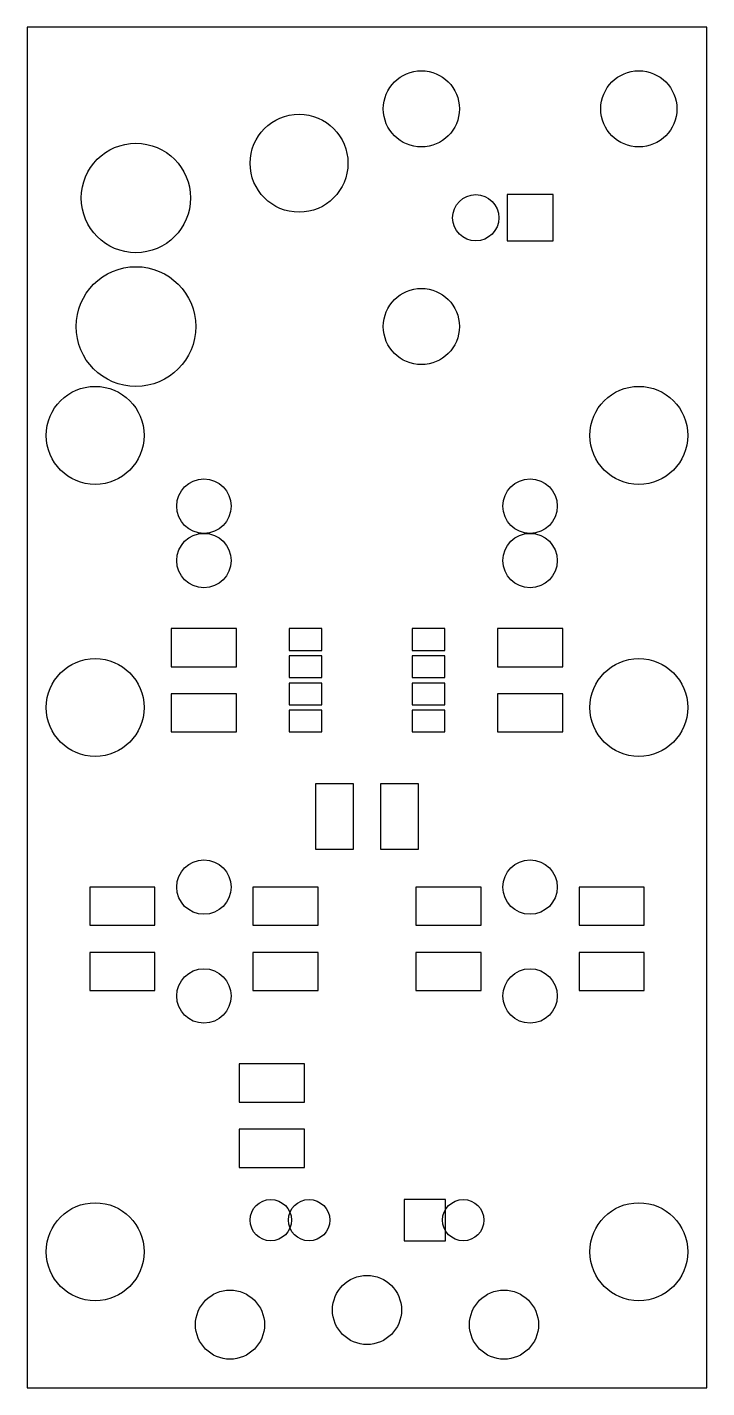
# Model space of a CAD drawing. Header units: inches. Extents: x 0 to 1.25, y 0 to 2.5.
import ezdxf

# ---------------------------------------------------------------- set-up
doc = ezdxf.new("R2010")
doc.units = ezdxf.units.IN
doc.layers.add('BLACK', color=1, linetype='CONTINUOUS')

msp = doc.modelspace()

# ---------------------------------------------------------------- linework, layer by layer
at = {"layer": 'BLACK'}
for p, q in [((0, 2.5), (0, 0)), ((1.25, 2.5), (0, 2.5)), ((1.25, 0), (1.25, 2.5)), ((0.8825, 2.1925), (0.8825, 2.1075)), ((0.9675, 2.1925), (0.8825, 2.1925)), ((0.9675, 2.1075), (0.9675, 2.1925)), ((0.8825, 2.1075), (0.9675, 2.1075)), ((0.385, 1.395), (0.265, 1.395)), ((0.265, 1.395), (0.265, 1.325)), ((0.385, 1.325), (0.385, 1.395)), ((0.482, 1.395), (0.482, 1.355)), ((0.542, 1.395), (0.482, 1.395)), ((0.542, 1.355), (0.542, 1.395)), ((0.708, 1.395), (0.708, 1.355)), ((0.768, 1.395), (0.708, 1.395)), ((0.768, 1.355), (0.768, 1.395)), ((0.985, 1.395), (0.865, 1.395)), ((0.865, 1.395), (0.865, 1.325)), ((0.985, 1.325), (0.985, 1.395)), ((0.482, 1.355), (0.542, 1.355)), ((0.708, 1.355), (0.768, 1.355)), ((0.482, 1.345), (0.482, 1.305)), ((0.542, 1.345), (0.482, 1.345)), ((0.542, 1.305), (0.542, 1.345)), ((0.708, 1.345), (0.708, 1.305)), ((0.768, 1.345), (0.708, 1.345)), ((0.768, 1.305), (0.768, 1.345)), ((0.265, 1.325), (0.385, 1.325)), ((0.482, 1.305), (0.542, 1.305)), ((0.708, 1.305), (0.768, 1.305)), ((0.865, 1.325), (0.985, 1.325)), ((0.385, 1.275), (0.265, 1.275)), ((0.265, 1.275), (0.265, 1.205)), ((0.385, 1.205), (0.385, 1.275)), ((0.482, 1.295), (0.482, 1.255)), ((0.542, 1.295), (0.482, 1.295)), ((0.542, 1.255), (0.542, 1.295)), ((0.708, 1.295), (0.708, 1.255)), ((0.768, 1.295), (0.708, 1.295)), ((0.768, 1.255), (0.768, 1.295)), ((0.985, 1.275), (0.865, 1.275)), ((0.865, 1.275), (0.865, 1.205)), ((0.985, 1.205), (0.985, 1.275)), ((0.482, 1.255), (0.542, 1.255)), ((0.708, 1.255), (0.768, 1.255)), ((0.482, 1.245), (0.482, 1.205)), ((0.542, 1.245), (0.482, 1.245)), ((0.542, 1.205), (0.542, 1.245)), ((0.708, 1.245), (0.708, 1.205)), ((0.768, 1.245), (0.708, 1.245)), ((0.768, 1.205), (0.768, 1.245)), ((0.265, 1.205), (0.385, 1.205)), ((0.482, 1.205), (0.542, 1.205)), ((0.708, 1.205), (0.768, 1.205)), ((0.865, 1.205), (0.985, 1.205)), ((0.53, 1.11), (0.53, 0.99)), ((0.6, 1.11), (0.53, 1.11)), ((0.6, 0.99), (0.6, 1.11)), ((0.65, 1.11), (0.65, 0.99)), ((0.72, 1.11), (0.65, 1.11)), ((0.72, 0.99), (0.72, 1.11)), ((0.53, 0.99), (0.6, 0.99)), ((0.65, 0.99), (0.72, 0.99)), ((0.235, 0.92), (0.115, 0.92)), ((0.115, 0.92), (0.115, 0.85)), ((0.235, 0.85), (0.235, 0.92)), ((0.535, 0.92), (0.415, 0.92)), ((0.415, 0.92), (0.415, 0.85)), ((0.535, 0.85), (0.535, 0.92)), ((0.835, 0.92), (0.715, 0.92)), ((0.715, 0.92), (0.715, 0.85)), ((0.835, 0.85), (0.835, 0.92)), ((1.135, 0.92), (1.015, 0.92)), ((1.015, 0.92), (1.015, 0.85)), ((1.135, 0.85), (1.135, 0.92)), ((0.115, 0.85), (0.235, 0.85)), ((0.415, 0.85), (0.535, 0.85)), ((0.715, 0.85), (0.835, 0.85)), ((1.015, 0.85), (1.135, 0.85)), ((0.235, 0.8), (0.115, 0.8)), ((0.115, 0.8), (0.115, 0.73)), ((0.235, 0.73), (0.235, 0.8)), ((0.535, 0.8), (0.415, 0.8)), ((0.415, 0.8), (0.415, 0.73)), ((0.535, 0.73), (0.535, 0.8)), ((0.835, 0.8), (0.715, 0.8)), ((0.715, 0.8), (0.715, 0.73)), ((0.835, 0.73), (0.835, 0.8)), ((1.135, 0.8), (1.015, 0.8)), ((1.015, 0.8), (1.015, 0.73)), ((1.135, 0.73), (1.135, 0.8)), ((0.115, 0.73), (0.235, 0.73)), ((0.415, 0.73), (0.535, 0.73)), ((0.715, 0.73), (0.835, 0.73)), ((1.015, 0.73), (1.135, 0.73)), ((0.51, 0.595), (0.39, 0.595)), ((0.39, 0.595), (0.39, 0.525)), ((0.51, 0.525), (0.51, 0.595)), ((0.39, 0.525), (0.51, 0.525)), ((0.51, 0.475), (0.39, 0.475)), ((0.39, 0.475), (0.39, 0.405)), ((0.51, 0.405), (0.51, 0.475)), ((0.39, 0.405), (0.51, 0.405)), ((0.6935, 0.346), (0.6935, 0.27)), ((0.7695, 0.346), (0.6935, 0.346)), ((0.7695, 0.27), (0.7695, 0.346)), ((0.6935, 0.27), (0.7695, 0.27)), ((0, 0), (1.25, 0))]:
    msp.add_line(p, q, dxfattribs=at)
for centre, radius in [((0.725, 2.35), 0.07), ((1.125, 2.35), 0.07), ((0.5, 2.25), 0.09), ((0.2, 2.1862), 0.1005), ((0.825, 2.15), 0.0425), ((0.2, 1.95), 0.11), ((0.725, 1.95), 0.07), ((0.125, 1.75), 0.09), ((1.125, 1.75), 0.09), ((0.325, 1.62), 0.05), ((0.925, 1.62), 0.05), ((0.325, 1.52), 0.05), ((0.925, 1.52), 0.05), ((0.125, 1.25), 0.09), ((1.125, 1.25), 0.09), ((0.325, 0.92), 0.05), ((0.925, 0.92), 0.05), ((0.325, 0.72), 0.05), ((0.925, 0.72), 0.05), ((0.125, 0.25), 0.09), ((0.448, 0.308), 0.038), ((0.5185, 0.308), 0.038), ((0.802, 0.308), 0.038), ((1.125, 0.25), 0.09), ((0.625, 0.143), 0.0635), ((0.373, 0.116), 0.0635), ((0.877, 0.116), 0.0635)]:
    msp.add_circle(centre, radius, dxfattribs=at)

doc.saveas('drawing.dxf')
